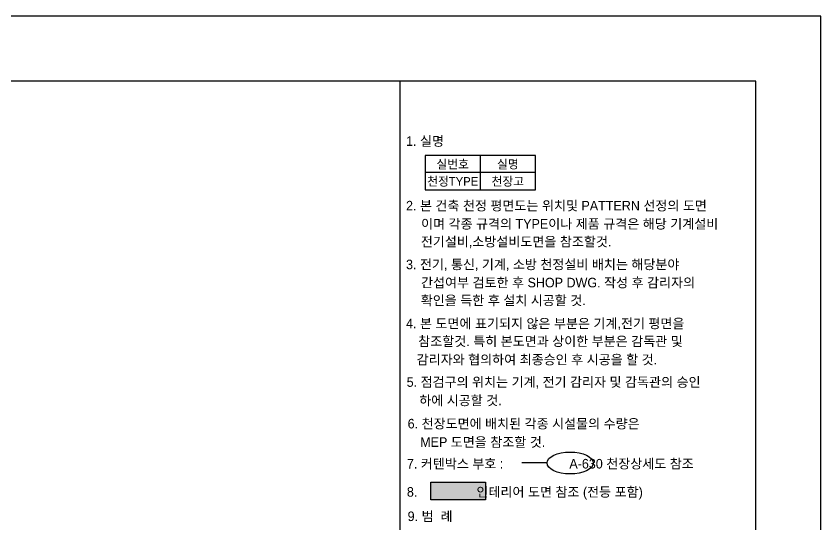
# Model space of a CAD drawing. Header units: millimetres. Extents: x 0 to 841, y 0 to 735.
# Drawn here: x 630.7 to 841, y 461.1 to 594 of the extents above; entities that cross this region are included whole.
import ezdxf
from ezdxf.enums import TextEntityAlignment as Align

# ---------------------------------------------------------------- set-up
doc = ezdxf.new("R2010")
doc.units = ezdxf.units.MM
doc.layers.add('A-SYM-LEAD', color=7, linetype='CONTINUOUS')
doc.layers.add('A-TEXT-NOTE', color=7, linetype='CONTINUOUS')
doc.layers.add('NOPLOT', color=193, linetype='CONTINUOUS', plot=False)
doc.styles.add('Gtx', font='')
doc.styles.get('Gtx').set_extended_font_data('Dotum')

# ---------------------------------------------------------------- blocks, each defined once
blk = doc.blocks.new('gb12')
at = {"layer": 'A-TEXT-NOTE'}
blk.add_line((32, 5), (0, 5), dxfattribs=at)
blk.add_lwpolyline([(32, 10), (0, 10), (0, 0), (32, 0)], close=True, dxfattribs=at)
blk.add_lwpolyline([(16, 10), (16, 0)], dxfattribs=at)
at = {"layer": 'A-TEXT-NOTE', "style": 'Gtx'}
for tag, p in [('01', (8, 7.5)), ('02', (24, 7.5)), ('03', (8, 2.5)), ('04', (24, 2.5))]:
    blk.add_attdef(tag, text='', height=2.5, dxfattribs=at).set_placement(p, align=Align.MIDDLE)

msp = doc.modelspace()

# ---------------------------------------------------------------- hatches: boundary and pattern name
at = {"layer": 'A-SYM-LEAD'}
msp.add_hatch(color=253, dxfattribs=at).paths.add_polyline_path([(739.07, 472.21), (753.39, 472.21), (753.39, 467.67), (739.07, 467.67)])

# ---------------------------------------------------------------- linework, layer by layer
msp.add_lwpolyline([(739.07, 472.21), (753.39, 472.21), (753.39, 467.67), (739.07, 467.67)], close=True, dxfattribs=at)
at = {"layer": 'A-TEXT-NOTE'}
msp.add_line((769.46, 477.26), (762.9, 477.26), dxfattribs=at)
msp.add_ellipse((775.49, 477.26), major_axis=(-6.02, 0.03), ratio=0.476602, dxfattribs=at)
at = {"layer": 'NOPLOT'}
msp.add_line((731, 577), (731, 17), dxfattribs=at)
for points in [[(0, 0), (841, 0), (841, 594), (0, 594)], [(31, 17), (824, 17), (824, 577), (31, 577)]]:
    msp.add_lwpolyline(points, close=True, dxfattribs=at)

# ---------------------------------------------------------------- block references
at = {"layer": 'A-TEXT-NOTE'}
ref = msp.add_blockref('gb12', (737.61, 548.62), dxfattribs=dict(at, xscale=0.9000000000000122, yscale=0.9000000000000122, zscale=0.9000000000000122))
ref.add_attrib('01', '실번호', dxfattribs={"height": 2.252, "style": 'Gtx'}).set_placement((744.81, 555.37), align=Align.MIDDLE)
ref.add_attrib('02', '실명', dxfattribs={"height": 2.25, "style": 'Gtx'}).set_placement((759.21, 555.37), align=Align.MIDDLE)
ref.add_attrib('03', '천정TYPE', dxfattribs={"height": 2.25, "style": 'Gtx'}).set_placement((744.81, 550.87), align=Align.MIDDLE)
ref.add_attrib('04', '천장고', dxfattribs={"height": 2.25, "style": 'Gtx'}).set_placement((759.21, 550.87), align=Align.MIDDLE)

# ---------------------------------------------------------------- texts
at = {"layer": 'A-TEXT-NOTE', "style": 'Gtx'}
for s, p in [('1. 실명', (732.62, 560.1)), ('2. 본 건축 천정 평면도는 위치및 PATTERN 선정의 도면', (732.62, 543.23)), ('이며 각종 규격의 TYPE이나 제품 규격은 해당 기계설비', (736.54, 538.48)), ('전기설비,소방설비도면을 참조할것.', (736.48, 533.83)), ('3. 전기, 통신, 기계, 소방 천정설비 배치는 해당분야', (732.62, 527.88)), ('간섭여부 검토한 후 SHOP DWG. 작성 후 감리자의', (736.54, 523.14)), ('확인을 득한 후 설치 시공할 것.', (736.48, 518.49)), ('4. 본 도면에 표기되지 않은 부분은 기계,전기 평면을', (732.62, 512.45)), (' 참조할것. 특히 본도면과 상이한 부분은 감독관 및', (734.89, 507.82)), ('  감리자와 협의하여 최종승인 후 시공을 할 것.', (733.57, 503.02)), ('5. 점검구의 위치는 기계, 전기 감리자 및 감독관의 승인', (732.78, 497.16)), ('하에 시공할 것.', (736.07, 492.35)), ('6. 천장도면에 배치된 각종 시설물의 수량은 ', (733.04, 486.29)), ('MEP 도면을 참조할 것. ', (736.32, 481.47)), ('7. 커텐박스 부호 :                   A-630 천장상세도 참조', (732.84, 475.82)), ('8.                 인테리어 도면 참조 (전등 포함)', (732.84, 468.46)), ('9. 범  례', (733.04, 462.09))]:
    msp.add_text(s, height=2.5, dxfattribs=at).set_placement(p)

doc.saveas('drawing.dxf')
